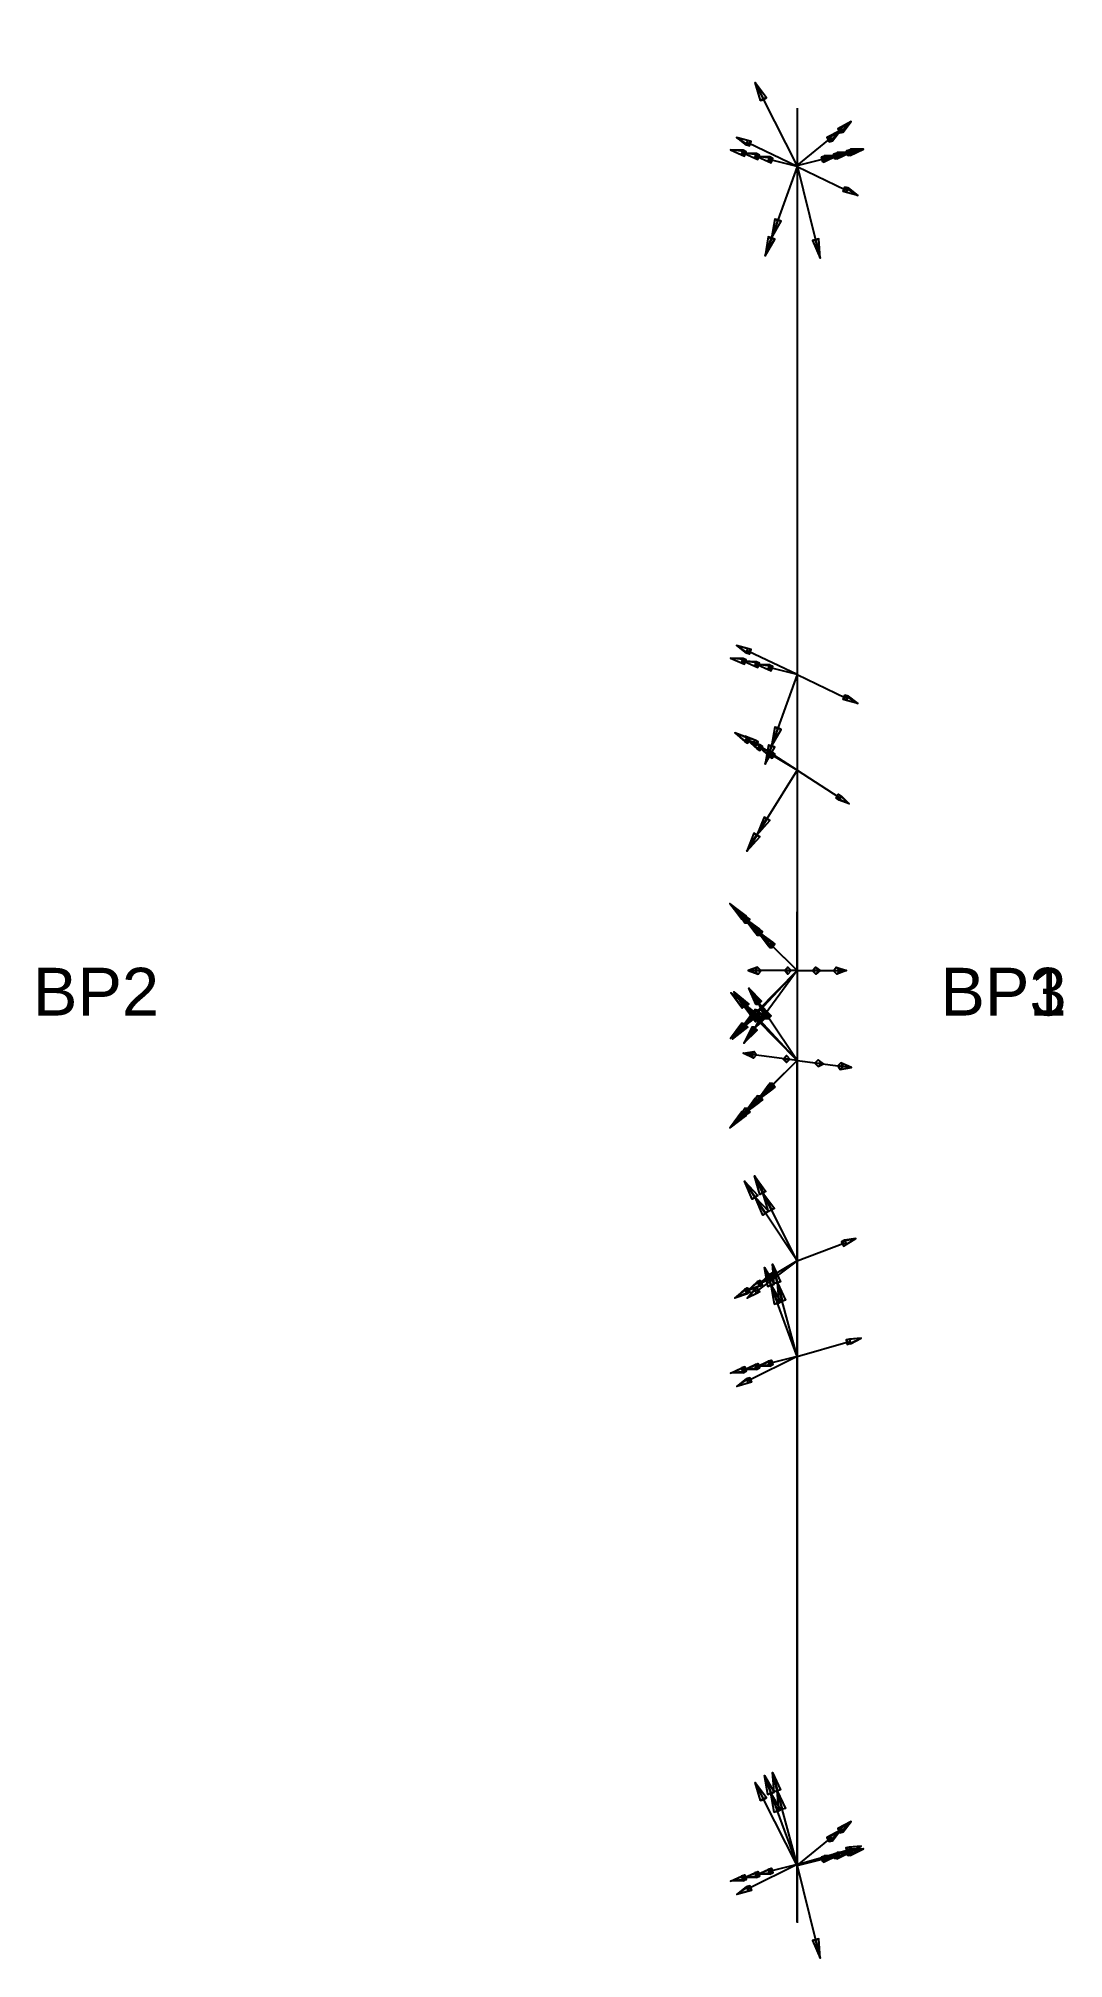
# Model space of a CAD drawing. Header units: millimetres. Extents: x -4565 to 13, y -101 to 103.
# Drawn here: x -94.4 to 12.9, y -98.7 to 102.3 of the extents above.
import ezdxf

# ---------------------------------------------------------------- set-up
doc = ezdxf.new("R2010")
doc.units = ezdxf.units.MM
for name, color, linetype in [('AutoDetect_5_0', 1, 'Continuous'), ('AutoDetect_5_4', 1, 'Continuous'), ('AutoDetect_5_7', 1, 'Continuous'), ('AutoDetect_6_1', 1, 'Continuous'), ('AutoDetect_6_2', 1, 'Continuous'), ('AutoDetect_6_5', 1, 'Continuous'), ('AutoDetect_7_6', 1, 'Continuous'), ('AutoDetect_8_3', 1, 'Continuous'), ('Fussplatte_RS_ID_GUID_13EE7E3D_FC0C_4393_83AA_174D72A884F8', 1, 'Continuous')]:
    doc.layers.add(name, color=color, linetype=linetype)
doc.styles.get("Standard").update_dxf_attribs({"font": 'arial.ttf'})

# ---------------------------------------------------------------- blocks, each defined once
blk = doc.blocks.new('Kontrollpunkt')
at = {"color": 0}
for q in [(0, 6), (8, 0), (0, 0, 4)]:
    blk.add_line((0, 0), q, dxfattribs=at)
for points in [[(0.25, 8, -0.25), (-0.25, 8, -0.25), (-0.25, 8, 0.25), (0, 10, 0), (-0.25, 8, -0.25), (0.25, 8, 0.25), (0, 10, 0), (0.25, 8, -0.25), (0.25, 8, 0.25), (-0.25, 8, 0.25)], [(0.25, 6, -0.25), (-0.25, 6, -0.25), (-0.25, 6, 0.25), (0, 8, 0), (-0.25, 6, -0.25), (0.25, 6, 0.25), (0, 8, 0), (0.25, 6, -0.25), (0.25, 6, 0.25), (-0.25, 6, 0.25)], [(0.25, 0.25, 4), (-0.25, 0.25, 4), (-0.25, -0.25, 4), (0, 0, 6), (-0.25, 0.25, 4), (0.25, -0.25, 4), (0, 0, 6), (0.25, 0.25, 4), (0.25, -0.25, 4), (-0.25, -0.25, 4)], [(0.25, 0.25, 6), (-0.25, 0.25, 6), (-0.25, -0.25, 6), (0, 0, 8), (-0.25, 0.25, 6), (0.25, -0.25, 6), (0, 0, 8), (0.25, 0.25, 6), (0.25, -0.25, 6), (-0.25, -0.25, 6)], [(0.25, 0.25, 8), (-0.25, 0.25, 8), (-0.25, -0.25, 8), (0, 0, 10), (-0.25, 0.25, 8), (0.25, -0.25, 8), (0, 0, 10), (0.25, 0.25, 8), (0.25, -0.25, 8), (-0.25, -0.25, 8)], [(8, 0.25, -0.25), (8, 0.25, 0.25), (8, -0.25, 0.25), (10, 0, 0), (8, 0.25, 0.25), (8, -0.25, -0.25), (10, 0, 0), (8, 0.25, -0.25), (8, -0.25, -0.25), (8, -0.25, 0.25)]]:
    blk.add_polyline3d(points, dxfattribs=at)

msp = doc.modelspace()

# ---------------------------------------------------------------- linework, layer by layer
at = {"layer": 'AutoDetect_5_0', "color": 1}
msp.add_line((-15, 4.7, -414.4), (-15, 4.7, -35.6), dxfattribs=at)
at = {"layer": 'AutoDetect_5_0', "color": 1, "extrusion": (-1, 0, 0)}
for centre, start, end in [((-25.7, -414.4, 15), 315, 0), ((-25.7, -35.6, 15), 360, 45)]:
    msp.add_arc(centre, 21, start, end, dxfattribs=at)
at = {"layer": 'AutoDetect_5_4', "color": 1}
msp.add_line((-15, 94.9, -14.6), (-15, 25.7, -14.6), dxfattribs=at)
at = {"layer": 'AutoDetect_5_4', "color": 1, "extrusion": (1, 0, 0)}
msp.add_arc((25.7, -35.6, -15), 21, 90, 135, dxfattribs=at)
at = {"layer": 'AutoDetect_5_7', "color": 1}
msp.add_line((-15, 94.9, -435.4), (-15, 25.7, -435.4), dxfattribs=at)
at = {"layer": 'AutoDetect_5_7', "color": 1, "extrusion": (-1, 0, 0)}
msp.add_arc((-25.7, -414.4, 15), 21, 270, 315, dxfattribs=at)
at = {"layer": 'AutoDetect_6_1', "color": 1}
msp.add_line((-15, -4.7, -35.6), (-15, -4.7, -414.4), dxfattribs=at)
at = {"layer": 'AutoDetect_6_1', "color": 1, "extrusion": (-1, 0, 0)}
for centre, start, end in [((25.7, -35.6, 15), 135, 180), ((25.7, -414.4, 15), 180, 225)]:
    msp.add_arc(centre, 21, start, end, dxfattribs=at)
at = {"layer": 'AutoDetect_6_2', "color": 1}
msp.add_line((-15, -94.9, -14.6), (-15, -25.7, -14.6), dxfattribs=at)
at = {"layer": 'AutoDetect_6_2', "color": 1, "extrusion": (-1, 0, 0)}
msp.add_arc((25.7, -35.6, 15), 21, 90, 135, dxfattribs=at)
at = {"layer": 'AutoDetect_6_5', "color": 1}
msp.add_line((-15, -94.9, -435.4), (-15, -25.7, -435.4), dxfattribs=at)
at = {"layer": 'AutoDetect_6_5', "color": 1, "extrusion": (1, 0, 0)}
msp.add_arc((-25.7, -414.4, -15), 21, 270, 315, dxfattribs=at)
at = {"layer": 'AutoDetect_7_6', "color": 1}
msp.add_line((-15, 95, -8), (-15, -95, -8), dxfattribs=at)
at = {"layer": 'AutoDetect_8_3', "color": 1}
msp.add_line((-15, 95, -442), (-15, -95, -442), dxfattribs=at)

# ---------------------------------------------------------------- block references
at = {"layer": 'AutoDetect_5_0', "color": 1, "extrusion": (-0.650895, 0.650895, 0.390731), "rotation": 291.3421348077551}
msp.add_blockref('Kontrollpunkt', (7.28, -386.9, -149.1), dxfattribs=at)
at = {"layer": 'AutoDetect_5_0', "color": 1, "extrusion": (-0.704416, 0.704416, 0.087156), "rotation": 274.9810693937002}
msp.add_blockref('Kontrollpunkt', (7.28, -414.04, -22.24), dxfattribs=at)
at = {"layer": 'AutoDetect_5_0', "color": 1, "extrusion": (-0.696364, 0.696364, -0.173648), "rotation": 260.1489238834161}
for p in [(7.28, -366.29, 78.73), (7.28, -42.49, 21.64)]:
    msp.add_blockref('Kontrollpunkt', p, dxfattribs=at)
at = {"layer": 'AutoDetect_5_0', "color": 1, "extrusion": (-0.650895, 0.650895, -0.390731), "rotation": 248.6578651922448}
msp.add_blockref('Kontrollpunkt', (7.28, -27.33, 26.73), dxfattribs=at)
at = {"layer": 'AutoDetect_5_4', "color": 1, "extrusion": (-0.696364, 0.173648, -0.696364), "rotation": 278.1385729810916}
for p in [(-82.63, 14.64, 36.05), (-31.01, 5.67, 26.81)]:
    msp.add_blockref('Kontrollpunkt', p, dxfattribs=at)
at = {"layer": 'AutoDetect_5_4', "color": 1, "extrusion": (-0.650895, 0.390731, -0.650895), "rotation": 271.2695327411889}
msp.add_blockref('Kontrollpunkt', (-14.31, 5.9, 29.31), dxfattribs=at)
at = {"layer": 'AutoDetect_5_7', "color": 1, "extrusion": (-0.696364, 0.173648, 0.696364), "rotation": 261.8614270189084}
for p in [(-82.63, -337.6, -277.31), (-31.01, -328.63, -286.55)]:
    msp.add_blockref('Kontrollpunkt', p, dxfattribs=at)
at = {"layer": 'AutoDetect_5_7', "color": 1, "extrusion": (-0.650895, 0.390731, 0.650895), "rotation": 268.7304672588111}
msp.add_blockref('Kontrollpunkt', (-14.31, -347.52, -263.59), dxfattribs=at)
at = {"layer": 'AutoDetect_6_1', "color": 1, "extrusion": (-0.650895, -0.650895, -0.390731), "rotation": 116.9856821999535}
msp.add_blockref('Kontrollpunkt', (-7.28, -27.33, 26.73), dxfattribs=at)
at = {"layer": 'AutoDetect_6_1', "color": 1, "extrusion": (-0.704416, -0.704416, -0.087156), "rotation": 96.48008768721698}
msp.add_blockref('Kontrollpunkt', (-7.28, -34.25, 16.98), dxfattribs=at)
at = {"layer": 'AutoDetect_6_1', "color": 1, "extrusion": (-0.696364, -0.696364, 0.173648), "rotation": 77.24859307823723}
for p in [(-7.28, -76.87, 0.59), (-7.28, -400.68, -56.5)]:
    msp.add_blockref('Kontrollpunkt', p, dxfattribs=at)
at = {"layer": 'AutoDetect_6_1', "color": 1, "extrusion": (-0.650895, -0.650895, 0.390731), "rotation": 63.01431780004646}
msp.add_blockref('Kontrollpunkt', (-7.28, -386.9, -149.1), dxfattribs=at)
at = {"layer": 'AutoDetect_6_2', "color": 1, "extrusion": (-0.650895, -0.390731, -0.650895), "rotation": 86.34572295680387}
msp.add_blockref('Kontrollpunkt', (14.31, 5.9, 29.31), dxfattribs=at)
at = {"layer": 'AutoDetect_6_2', "color": 1, "extrusion": (-0.696364, -0.173648, -0.696364), "rotation": 81.2348063681018}
for p in [(31.01, 5.67, 26.81), (82.63, 14.64, 36.05)]:
    msp.add_blockref('Kontrollpunkt', p, dxfattribs=at)
at = {"layer": 'AutoDetect_6_5', "color": 1, "extrusion": (-0.650895, -0.390731, 0.650895), "rotation": 83.40411446479466}
msp.add_blockref('Kontrollpunkt', (14.31, -347.52, -263.59), dxfattribs=at)
at = {"layer": 'AutoDetect_6_5', "color": 1, "extrusion": (-0.696364, -0.173648, 0.696364), "rotation": 91.4177731969594}
for p in [(31.01, -328.63, -286.55), (82.63, -337.6, -277.31)]:
    msp.add_blockref('Kontrollpunkt', p, dxfattribs=at)
at = {"layer": 'AutoDetect_7_6', "color": 1, "extrusion": (0.696364, 0.173648, 0.696364), "rotation": 180}
for p in [(89.98, -10.6, -0.56), (-82.73, 19.39, -31.47)]:
    msp.add_blockref('Kontrollpunkt', p, dxfattribs=at)
at = {"layer": 'AutoDetect_8_3', "color": 1, "extrusion": (0.696364, 0.173648, -0.696364), "rotation": 341.9218654017965}
for p in [(89.98, -312.36, 312.8), (-82.73, -342.35, 281.89)]:
    msp.add_blockref('Kontrollpunkt', p, dxfattribs=at)

# ---------------------------------------------------------------- texts
at = {"layer": 'Fussplatte_RS_ID_GUID_13EE7E3D_FC0C_4393_83AA_174D72A884F8', "color": 5}
for s, p in [('BP2', (-95, 0)), ('BP3', (0, 0, -281.98)), ('BP1', (0, 0))]:
    msp.add_text(s, height=5, dxfattribs=at).set_placement(p)

doc.saveas('drawing.dxf')
